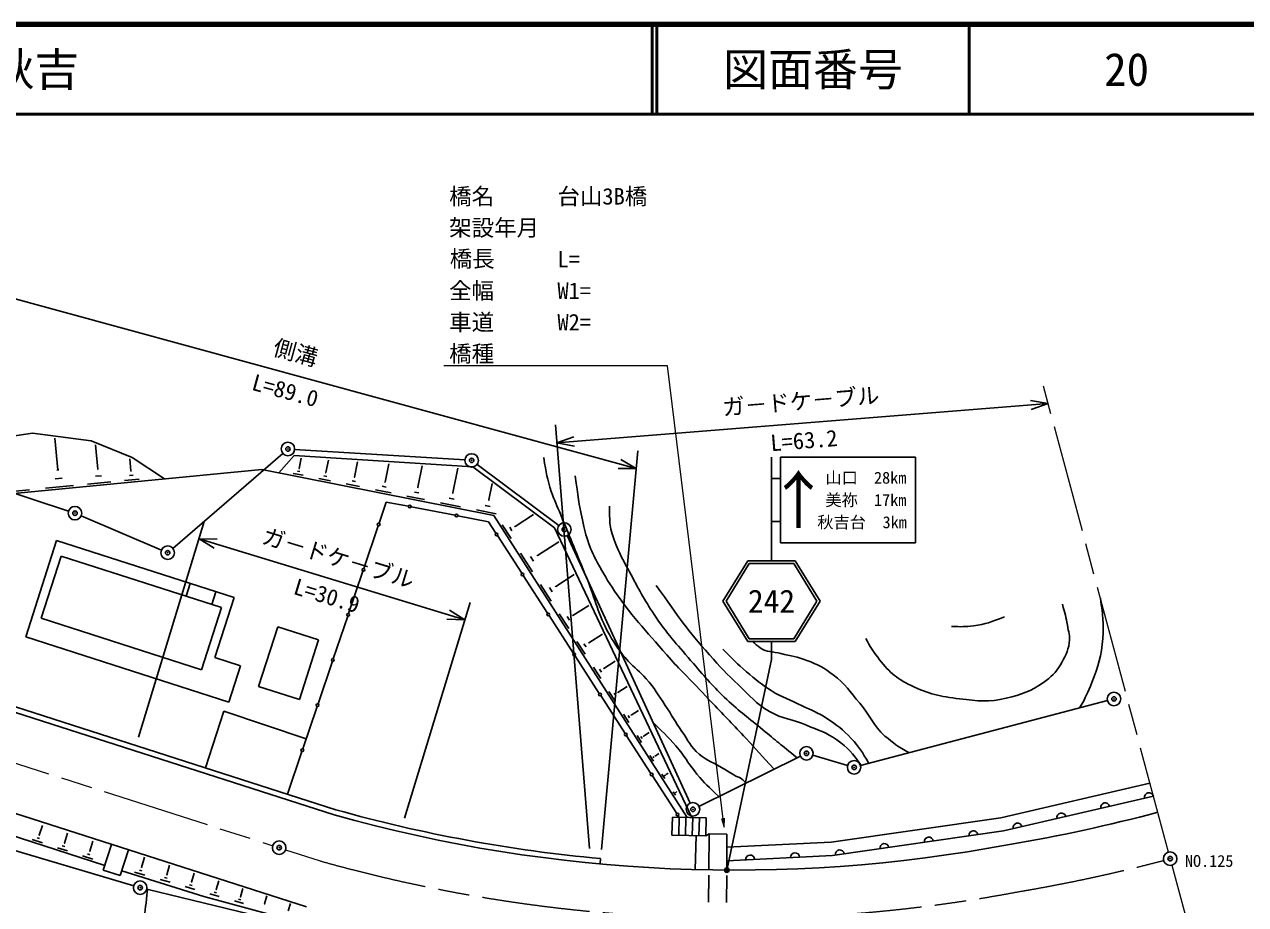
# Model space of a CAD drawing. Units: millimetres, scale not verified. Extents: x 40000 to 680000, y 20000 to 380000.
# Drawn here: x 438912 to 574729, y 282090 to 380000 of the extents above; entities that cross this region are included whole.
import ezdxf
from ezdxf.enums import TextEntityAlignment as Align

# ---------------------------------------------------------------- set-up
doc = ezdxf.new("R2010")
doc.units = ezdxf.units.MM
doc.header["$LTSCALE"] = 1000
doc.header["$PDMODE"] = 32
doc.header["$PDSIZE"] = 500
doc.linetypes.add('CHAIN', pattern=[18.5, 12, -1.5, 3.5, -1.5])
for name, color, linetype, lineweight in [('M-BGD', 7, 'Continuous', 25), ('M-BMK', 2, 'CHAIN', 13), ('M-BMK-ROW', 30, 'Continuous', 25), ('M-BMK-SRVR', 3, 'Continuous', 25), ('M-STR-STRC', 7, 'Continuous', 25), ('M-TTL', 2, 'Continuous', 140), ('M-TTL-LINE', 7, 'Continuous', 50)]:
    doc.layers.add(name, color=color, linetype=linetype, lineweight=lineweight)
for name, color, linetype in [('M-OTRS', 6, 'Continuous'), ('M-STR-STR1', 7, 'Continuous'), ('M-TTL-TXT', 7, 'Continuous')]:
    doc.layers.add(name, color=color, linetype=linetype)
doc.styles.add('@ＭＳ ゴシック', font='')
doc.styles.add('ＭＳ ゴシック', font='')
doc.styles.get('@ＭＳ ゴシック').set_extended_font_data('@MS Gothic')
doc.styles.get('ＭＳ ゴシック').set_extended_font_data('MS Gothic')

# ---------------------------------------------------------------- blocks, each defined once
blk = doc.blocks.new('open_arrow')
at = {"color": 0, "linetype": 'Continuous', "lineweight": -2}
blk.add_lwpolyline([(7.5, 1.25), (0, 0), (7.5, -1.25)], dxfattribs=at)

msp = doc.modelspace()

# ---------------------------------------------------------------- linework, layer by layer
at = {"layer": 'M-BGD'}
for p, q in [((506963, 330590), (429905, 351649)), ((498136, 333452), (552786, 337818)), ((552786, 337818), (550819, 338180)), ((550901, 337148), (552786, 337818)), ((421525, 331759), (439821, 334532)), ((439821, 334532), (446318, 333666)), ((501743, 288312), (497977, 335445)), ((500021, 334122), (498136, 333452)), ((442627, 330438), (442283, 333958)), ((446318, 333666), (450880, 331818)), ((447074, 330540), (446812, 333227)), ((498136, 333452), (500103, 333090)), ((450762, 330322), (450630, 331680)), ((450880, 331818), (454489, 329447)), ((468917, 332029), (467221, 330120)), ((468917, 332029), (488768, 330791)), ((469479, 330610), (469702, 331732)), ((472450, 330138), (472730, 331543)), ((503086, 288200), (507145, 332581)), ((506963, 330590), (505235, 331598)), ((425132, 326584), (465305, 330502)), ((442529, 330429), (442724, 330448)), ((446994, 330532), (447155, 330548)), ((450711, 330317), (450813, 330327)), ((465305, 330502), (491105, 325358)), ((468798, 330061), (469896, 329842)), ((469276, 330308), (469550, 330253)), ((469444, 330617), (469513, 330603)), ((472409, 330146), (472490, 330130)), ((475629, 329633), (475969, 331341)), ((479030, 329093), (479436, 331125)), ((482670, 328515), (483144, 330894)), ((486564, 327896), (487113, 330646)), ((488768, 330791), (497864, 324013)), ((504963, 330599), (506963, 330590)), ((441244, 328407), (444375, 328712)), ((442327, 329461), (443110, 329537)), ((445934, 328864), (448517, 329116)), ((446827, 329734), (447473, 329797)), ((450043, 329265), (451673, 329424)), ((450606, 329814), (451014, 329853)), ((471650, 329492), (472941, 329235)), ((472211, 329783), (472534, 329719)), ((474701, 328884), (476198, 328585)), ((475352, 329221), (475726, 329147)), ((475582, 329643), (475676, 329624)), ((478977, 329104), (479084, 329082)), ((490555, 327100), (490919, 328929)), ((436343, 327929), (439461, 328233)), ((477965, 328233), (479684, 327890)), ((478713, 328620), (479142, 328534)), ((481458, 327537), (483414, 327147)), ((482309, 327977), (482797, 327879)), ((482609, 328527), (482731, 328502)), ((486495, 327910), (486633, 327882)), ((479160, 326870), (478359, 324502)), ((479160, 326870), (481615, 326397)), ((481909, 326341), (486819, 325395)), ((485196, 326791), (487404, 326351)), ((486156, 327289), (486708, 327179)), ((489186, 325996), (491394, 325555)), ((490146, 326493), (490699, 326383)), ((490486, 327114), (490624, 327087)), ((451610, 300729), (458918, 324705)), ((487114, 325338), (490522, 324681)), ((490522, 324681), (491351, 323397)), ((491105, 325358), (512611, 291783)), ((493476, 324166), (495516, 325472)), ((478263, 324218), (476661, 319481)), ((492051, 324345), (493043, 322796)), ((492887, 324062), (493135, 323674)), ((493445, 324214), (493507, 324117)), ((497864, 324013), (513132, 291769)), ((439052, 311863), (442489, 322576)), ((442489, 322576), (462232, 316242)), ((458335, 322792), (487893, 313783)), ((460334, 322724), (458335, 322792)), ((458335, 322792), (460032, 321734)), ((491514, 323145), (494225, 318944)), ((495987, 320937), (498335, 322440)), ((440768, 313938), (442983, 320842)), ((442983, 320842), (460822, 315119)), ((494080, 321176), (495408, 319104)), ((495200, 320797), (495532, 320279)), ((495946, 321001), (496029, 320872)), ((476565, 319197), (474964, 314460)), ((494388, 318692), (497099, 314491)), ((498011, 317483), (500061, 318796)), ((456887, 316382), (457345, 317810)), ((459743, 315465), (460202, 316894)), ((496309, 317697), (497494, 315847)), ((497308, 317359), (497604, 316896)), ((497974, 317541), (498048, 317425)), ((458607, 308215), (460822, 315119)), ((460095, 309581), (462232, 316242)), ((481168, 291720), (488476, 315696)), ((499909, 314243), (501679, 315377)), ((440768, 313938), (458607, 308215)), ((474868, 314176), (473266, 309440)), ((485894, 313851), (487893, 313783)), ((487893, 313783), (486196, 314842)), ((497262, 314239), (499973, 310038)), ((498400, 314433), (499450, 312793)), ((499286, 314133), (499548, 313723)), ((499876, 314294), (499942, 314192)), ((464958, 306355), (467089, 312996)), ((467089, 312996), (471635, 311538)), ((439052, 311863), (461652, 304613)), ((471635, 311538), (469504, 304897)), ((500361, 311372), (501285, 309928)), ((501141, 311108), (501372, 310747)), ((501660, 311250), (501718, 311160)), ((501689, 311205), (503197, 312171)), ((418413, 309698), (473366, 292069)), ((418596, 310269), (473549, 292641)), ((500135, 309786), (502847, 305584)), ((460095, 309581), (462952, 308665)), ((461652, 304613), (462952, 308665)), ((473170, 309155), (471568, 304419)), ((502200, 308500), (503007, 307240)), ((503334, 308394), (503384, 308315)), ((503359, 308355), (504621, 309163)), ((502880, 308270), (503082, 307955)), ((464958, 306355), (469504, 304897)), ((503925, 305807), (504621, 304720)), ((504512, 305608), (504686, 305336)), ((504904, 305715), (504947, 305647)), ((504926, 305681), (505957, 306342)), ((503009, 305332), (505721, 301131)), ((459070, 297285), (461101, 303614)), ((470250, 300521), (461101, 303614)), ((471472, 304135), (469871, 299398)), ((505543, 303281), (506136, 302356)), ((506043, 303112), (506191, 302880)), ((506376, 303203), (506413, 303145)), ((506395, 303174), (507210, 303696)), ((505883, 300879), (508594, 296678)), ((507061, 300912), (507556, 300138)), ((507479, 300770), (507602, 300577)), ((507757, 300846), (507788, 300798)), ((507773, 300822), (508385, 301214)), ((415145, 299509), (470279, 281822)), ((469775, 299114), (468169, 294366)), ((509065, 298616), (509487, 298887)), ((508484, 298689), (508888, 298058)), ((508825, 298574), (508926, 298416)), ((509052, 298636), (509078, 298596)), ((417672, 296168), (447759, 286489)), ((508757, 296426), (511468, 292225)), ((509819, 296605), (510138, 296107)), ((510088, 296514), (510168, 296389)), ((510267, 296563), (510287, 296532)), ((510277, 296547), (510521, 296703)), ((564088, 295597), (547522, 291754)), ((511072, 294649), (511310, 294277)), ((511273, 294581), (511333, 294488)), ((511407, 294618), (511422, 294595)), ((511414, 294606), (511491, 294655)), ((564476, 294147), (547798, 290278)), ((440567, 289808), (440917, 290896)), ((510989, 291826), (510935, 289827)), ((514737, 291726), (510989, 291826)), ((511631, 291973), (511738, 291806)), ((511738, 291806), (511685, 289807)), ((512488, 291786), (512434, 289787)), ((513238, 291766), (513184, 289767)), ((513988, 291746), (513934, 289747)), ((514737, 291726), (514684, 289726)), ((547522, 291754), (528635, 289047)), ((440911, 288955), (439790, 289316)), ((440599, 289427), (440318, 289517)), ((440602, 289797), (440532, 289819)), ((443361, 288919), (443718, 290028)), ((514684, 289726), (510935, 289827)), ((513515, 285981), (513617, 289755)), ((514684, 289726), (515052, 289948)), ((515052, 289948), (515030, 285948)), ((515052, 289948), (517052, 289925)), ((517052, 289925), (517031, 286075)), ((547798, 290278), (528779, 287552)), ((443710, 288055), (442574, 288420)), ((443394, 288533), (443110, 288624)), ((443397, 288908), (443326, 288931)), ((446207, 288014), (446135, 288037)), ((446171, 288025), (446535, 289155)), ((448585, 288782), (447668, 285925)), ((450489, 288171), (449573, 285314)), ((528635, 289047), (517044, 288473)), ((446525, 287149), (445373, 287520)), ((446204, 287634), (445916, 287726)), ((451946, 286232), (452268, 287347)), ((502940, 286606), (502994, 287204)), ((528779, 287552), (517036, 286970)), ((447668, 285925), (449573, 285314)), ((447759, 286489), (447841, 286463)), ((449748, 285862), (458861, 282988)), ((451171, 285709), (452320, 285377)), ((451702, 285929), (451989, 285846)), ((451910, 286243), (451981, 286222)), ((454710, 285409), (454780, 285389)), ((454745, 285399), (455054, 286466)), ((457511, 284576), (457807, 285596)), ((515027, 285347), (515010, 282347)), ((517027, 285336), (517010, 282336)), ((453994, 284892), (455109, 284569)), ((454509, 285105), (454788, 285024)), ((456783, 284084), (457864, 283771)), ((457282, 284291), (457553, 284212)), ((457478, 284586), (457545, 284566)), ((460244, 283762), (460526, 284736)), ((462944, 282959), (463213, 283887)), ((458861, 282988), (471451, 279574)), ((459538, 283285), (460586, 282982)), ((460022, 283486), (460284, 283410)), ((460212, 283772), (460277, 283753)), ((462729, 282691), (462983, 282617)), ((462913, 282968), (462976, 282949)), ((465612, 282165), (465868, 283048)), ((462261, 282497), (463275, 282203)), ((465581, 282174), (465643, 282156)), ((468248, 281380), (468491, 282219))]:
    msp.add_line(p, q, dxfattribs=at)
for centre in [(481762, 326369), (486966, 325366), (478311, 324360), (491433, 323271), (476613, 319339), (494306, 318818), (474916, 314318), (497180, 314365), (500054, 309912), (473218, 309298), (502928, 305458), (471520, 304277), (505802, 301005), (469823, 299256), (508676, 296552), (511550, 292099)]:
    msp.add_circle(centre, 150, dxfattribs=at)
for centre, radius, start, end in [((559119, 292905), 500, 13.06041, 193.06041), ((563989, 294034), 500, 13.06041, 193.06041), ((517936, 450572), 164650, 254.29415, 280.69165), ((517936, 450572), 164050, 254.29795, 264.77423), ((519167, 463405), 177068, 279.52999, 284.98659), ((554248, 291775), 500, 13.06041, 193.06041), ((549377, 290645), 500, 13.06041, 193.06041), ((539504, 289090), 500, 8.15663, 188.15663), ((544454, 289799), 500, 8.15663, 188.15663), ((529605, 287671), 500, 8.15663, 188.15663), ((534555, 288380), 500, 8.15663, 188.15663), ((519625, 287099), 500, 2.83712, 182.83712), ((524619, 287346), 500, 2.83712, 182.83712)]:
    msp.add_arc(centre, radius, start, end, dxfattribs=at)
for points, knots in [([(496672, 331820), (496968, 330048), (497033, 329472), (497513, 328036), (497860, 326999), (498152, 326455), (498564, 325442), (499688, 322685), (500340, 321149), (501459, 318390), (502448, 315949), (502677, 314427), (503968, 312132), (504660, 310903), (505132, 310251), (506056, 309186), (506778, 308353), (507366, 308059), (508076, 307215), (508990, 306127), (509389, 305428), (510183, 304249), (510932, 303138), (511270, 302460), (512037, 301361), (512747, 300344), (512994, 299618), (513949, 298825), (514890, 298043), (515595, 297859), (516641, 297225), (517191, 296891), (517366, 296786), (518046, 296366)], [0, 0, 0, 0, 1, 1, 1, 2, 2, 2, 3, 3, 3, 4, 4, 4, 5, 5, 5, 6, 6, 6, 7, 7, 7, 8, 8, 8, 9, 9, 9, 10, 10, 10, 11, 11, 11, 11]), ([(522311, 297150), (520793, 298813), (520404, 299237), (519169, 300562), (517730, 302107), (516909, 302958), (515454, 304487), (514307, 305694), (513662, 306368), (512511, 307571), (511855, 308256), (511449, 308605), (510829, 309323), (508307, 312246), (506749, 313785), (504556, 316962), (503740, 318145), (503349, 318853), (502664, 320116), (502232, 320913), (501993, 321367), (501683, 322219), (501315, 323229), (501226, 323834), (500982, 324882), (500541, 326773), (500487, 327455), (500176, 329788)], [0, 0, 0, 0, 1, 1, 1, 2, 2, 2, 3, 3, 3, 4, 4, 4, 5, 5, 5, 6, 6, 6, 7, 7, 7, 8, 8, 8, 9, 9, 9, 9]), ([(524868, 298411), (522997, 299921), (522518, 300309), (521026, 301544), (519455, 302845), (518515, 303508), (517031, 304908), (515481, 306370), (514711, 307291), (513317, 308903), (511636, 310846), (510641, 311903), (509182, 314019), (507956, 315797), (507405, 316884), (506379, 318784), (505447, 320509), (504881, 321476), (504276, 323340), (504037, 324076), (504029, 324529), (503996, 325302), (503977, 325740), (503972, 325901), (503996, 326424)], [0, 0, 0, 0, 1, 1, 1, 2, 2, 2, 3, 3, 3, 4, 4, 4, 5, 5, 5, 6, 6, 6, 7, 7, 7, 8, 8, 8, 8]), ([(531992, 297571), (530942, 298950), (530518, 299529), (529261, 300422), (528073, 301266), (527238, 301464), (525897, 302034), (524311, 302709), (523257, 302717), (521762, 303576), (520230, 304456), (519623, 305318), (518328, 306520), (516994, 307758), (516325, 308534), (515104, 309884), (512557, 312700), (511845, 313864), (509182, 317593)], [0, 0, 0, 0, 1, 1, 1, 2, 2, 2, 3, 3, 3, 4, 4, 4, 5, 5, 5, 6, 6, 6, 6]), ([(554351, 315490), (554659, 314419), (554762, 314095), (554912, 313178), (555036, 312417), (555236, 311978), (555122, 311215), (554969, 310195), (554663, 309653), (554141, 308762), (553603, 307844), (553119, 307413), (552249, 306800), (550815, 305790), (549818, 305463), (548114, 305048), (546145, 304569), (544937, 304723), (542928, 304978), (540760, 305253), (539495, 305493), (537531, 306450), (535820, 307283), (534967, 308087), (533817, 309603), (533229, 310378), (532987, 310716), (532485, 311706)], [0, 0, 0, 0, 1, 1, 1, 2, 2, 2, 3, 3, 3, 4, 4, 4, 5, 5, 5, 6, 6, 6, 7, 7, 7, 8, 8, 8, 9, 9, 9, 9]), ([(558581, 316171), (558881, 314196), (558968, 313448), (558837, 311706), (558688, 309740), (558378, 308631), (557645, 306800), (557188, 305657), (556986, 305214), (556271, 303962)], [0, 0, 0, 0, 1, 1, 1, 2, 2, 2, 3, 3, 3, 3]), ([(542016, 313037), (543125, 312981), (543518, 312994), (544469, 313108), (545855, 313272), (546390, 313523), (547904, 314089)], [0, 0, 0, 0, 1, 1, 1, 2, 2, 2, 2]), ([(537300, 298968), (536032, 299685), (535579, 299998), (534623, 300843), (533276, 302032), (532979, 303116), (531819, 304487), (530731, 305774), (530216, 306620), (528876, 307641), (527833, 308435), (527157, 308786), (525932, 309253), (524846, 309667), (524180, 309721), (523059, 310024), (522155, 310268), (521510, 310113), (520746, 310655), (520382, 310912), (520211, 311048), (519905, 311426)], [0, 0, 0, 0, 1, 1, 1, 2, 2, 2, 3, 3, 3, 4, 4, 4, 5, 5, 5, 6, 6, 6, 7, 7, 7, 7]), ([(532827, 297791), (532057, 299108), (531770, 299588), (530873, 300562), (529938, 301579), (529288, 302038), (528140, 302805), (527142, 303472), (526479, 303668), (525406, 304207), (524072, 304877), (523234, 305090), (521972, 305889), (520834, 306610), (520265, 307119), (519239, 307991), (518147, 308919), (517794, 309282), (516576, 310514)], [0, 0, 0, 0, 1, 1, 1, 2, 2, 2, 3, 3, 3, 4, 4, 4, 5, 5, 5, 6, 6, 6, 6]), ([(516149, 294110), (514962, 295223), (514594, 295562), (513715, 296600), (512869, 297598), (512553, 298281), (511724, 299293), (510681, 300568), (510241, 300972), (508824, 302355)], [0, 0, 0, 0, 1, 1, 1, 2, 2, 2, 3, 3, 3, 3]), ([(518046, 296366), (518330, 296284), (518454, 296247), (518671, 296093), (518891, 295937), (518966, 295829), (519139, 295585)], [0, 0, 0, 0, 1, 1, 1, 2, 2, 2, 2]), ([(447924, 267711), (448800, 268748), (449099, 269104), (449682, 270108), (450277, 271131), (450543, 271752), (450907, 272878), (451397, 274392), (451433, 275306), (451706, 276873), (451934, 278178), (452014, 278916), (452186, 280229), (452367, 281611), (452416, 282056), (452605, 283772)], [0, 0, 0, 0, 1, 1, 1, 2, 2, 2, 3, 3, 3, 4, 4, 4, 5, 5, 5, 5])]:
    msp.add_open_spline(points, degree=3, knots=knots, dxfattribs=at)
at = {"layer": 'M-BMK'}
for p, q in [((566145, 287916), (552269, 339750)), ((377332, 317258), (466531, 288643)), ((467960, 288185), (471823, 286946)), ((566533, 286467), (577416, 245810))]:
    msp.add_line(p, q, dxfattribs=at)
for centre, radius, start, end in [((517936, 450572), 170000, 254.26115, 280.67336), ((519167, 463405), 182418, 279.54702, 284.75102)]:
    msp.add_arc(centre, radius, start, end, dxfattribs=at)
at = {"layer": 'M-BMK-ROW'}
for p, q in [((455418, 321719), (467652, 332283)), ((468968, 332727), (487906, 331547)), ((443821, 325868), (431027, 330079)), ((489256, 331052), (498364, 324264)), ((454161, 321523), (445223, 325339)), ((512952, 293369), (499279, 323135)), ((531913, 297550), (559364, 304776)), ((525217, 298584), (513938, 293019)), ((530468, 297571), (526610, 298704)), ((433810, 289282), (451071, 284182)), ((452519, 283793), (470253, 279491))]:
    msp.add_line(p, q, dxfattribs=at)
for centre in [(468219, 332774), (488654, 331500), (444533, 325634), (498966, 323816), (454850, 321229), (560089, 304967), (525890, 298915), (531188, 297359), (513265, 292687), (451790, 283969)]:
    msp.add_circle(centre, 750, dxfattribs=at)
for p in [(468219, 332774), (488654, 331500), (444533, 325634), (498966, 323816), (454850, 321229), (560089, 304967), (525890, 298915), (531188, 297359), (513265, 292687), (451790, 283969)]:
    msp.add_point(p, dxfattribs=at)
at = {"layer": 'M-BMK-SRVR'}
for centre in [(467246, 288414), (566339, 287191)]:
    msp.add_circle(centre, 750, dxfattribs=at)
for p in [(467246, 288414), (566339, 287191)]:
    msp.add_point(p, dxfattribs=at)
at = {"layer": 'M-OTRS'}
msp.add_point((566339, 287191), dxfattribs=at)
at = {"layer": 'M-STR-STRC'}
for p, q in [((522002, 331847), (522002, 320347)), ((523002, 331847), (538002, 331847)), ((523002, 331847), (523002, 322347)), ((538002, 331847), (538002, 322347)), ((522002, 329472), (523002, 329472)), ((522002, 324722), (523002, 324722)), ((538002, 322347), (523002, 322347)), ((519366, 320347), (516602, 315847)), ((519534, 320047), (516954, 315847)), ((519366, 320347), (524638, 320347)), ((519534, 320047), (524470, 320047)), ((527050, 315847), (524470, 320047)), ((527402, 315847), (524638, 320347)), ((516602, 315847), (519366, 311347)), ((516954, 315847), (519534, 311647)), ((524470, 311647), (527050, 315847)), ((524638, 311347), (527402, 315847)), ((519366, 311347), (524638, 311347)), ((519534, 311647), (524470, 311647)), ((522002, 311347), (522002, 309347)), ((522002, 309347), (517061, 286071))]:
    msp.add_line(p, q, dxfattribs=at)
for radius in [150, 120, 90, 60, 30]:
    msp.add_circle((517030, 285925), radius, dxfattribs=at)
msp.add_point((517030, 285925), dxfattribs=at)
at = {"layer": 'M-TTL'}
msp.add_line((680000, 380000), (40000, 380000), dxfattribs=at)
at = {"layer": 'M-TTL', "color": 7, "lineweight": 13}
msp.add_lwpolyline([(516728, 290685), (510431, 342010), (485553, 342010)], dxfattribs=at)
at = {"layer": 'M-TTL-LINE'}
for p, q in [((508747, 380000), (508747, 370000)), ((509247, 380000), (509247, 370000)), ((543997, 380000), (543997, 370000)), ((40000, 370000), (680000, 370000))]:
    msp.add_line(p, q, dxfattribs=at)

# ---------------------------------------------------------------- block references
at = {"layer": 'M-TTL', "color": 7, "lineweight": 13, "xscale": 133, "yscale": 133, "rotation": 97}
msp.add_blockref('open_arrow', (516728, 290685), dxfattribs=at)

# ---------------------------------------------------------------- texts
at = {"layer": 'M-BGD', "style": 'ＭＳ ゴシック'}
for s, rotation, p in [('側溝', 344.715, (468697, 342084)), ('ガ－ドケ－ブル', 4.568, (525382, 336632)), ('ガ－ドケ－ブル', 343.049, (473405, 319244))]:
    msp.add_text(s, height=1833, rotation=rotation, dxfattribs=at).set_placement(p, align=Align.BOTTOM_CENTER)
at = {"layer": 'M-BGD', "style": '@ＭＳ ゴシック'}
for s, rotation, p in [('L=89.0', 344.715, (468170, 340155)), ('L=63.2', 4.568, (525541, 334638)), ('L=30.9', 343.049, (472822, 317331))]:
    msp.add_text(s, height=1833, rotation=rotation, dxfattribs=at).set_placement(p, align=Align.TOP_CENTER)
at = {"layer": 'M-BGD', "style": 'ＭＳ ゴシック'}
msp.add_text('NO.125', height=1320, dxfattribs=at).set_placement((570680, 285888), align=Align.BOTTOM_CENTER)
at = {"layer": 'M-STR-STR1', "style": 'ＭＳ ゴシック'}
for s, p in [('橋名', (486149, 359413)), ('台山3B橋', (498193, 359413)), ('架設年月', (486149, 355913)), ('橋長', (486217, 352465)), ('L=', (498193, 352413)), ('全幅', (486149, 348913)), ('W1=', (498193, 348913)), ('車道', (486149, 345413)), ('W2=', (498193, 345413)), ('橋種', (486149, 341913))]:
    msp.add_text(s, height=1833, dxfattribs=at).set_placement(p, align=Align.BOTTOM_LEFT)
at = {"layer": 'M-STR-STRC', "style": 'ＭＳ ゴシック'}
for s, height, p in [('↑', 5132, (525002, 327097)), ('山口', 1320, (529802, 329572)), ('28km', 1320, (535202, 329572)), ('美祢', 1320, (529802, 327097)), ('17km', 1320, (535202, 327097)), ('秋吉台', 1320, (529802, 324622)), ('3km', 1320, (535702, 324622)), ('242', 2566, (522002, 315847))]:
    msp.add_text(s, height=height, dxfattribs=at).set_placement(p, align=Align.MIDDLE_CENTER)
at = {"layer": 'M-TTL-TXT', "style": 'ＭＳ ゴシック'}
msp.add_text('美祢市秋芳町秋吉', height=3666, dxfattribs=at).set_placement((405024, 375000), align=Align.MIDDLE_LEFT)
for s, p in [('図面番号', (526622, 375000)), ('20', (561497, 375000))]:
    msp.add_text(s, height=3666, dxfattribs=at).set_placement(p, align=Align.MIDDLE_CENTER)

doc.saveas('drawing.dxf')
